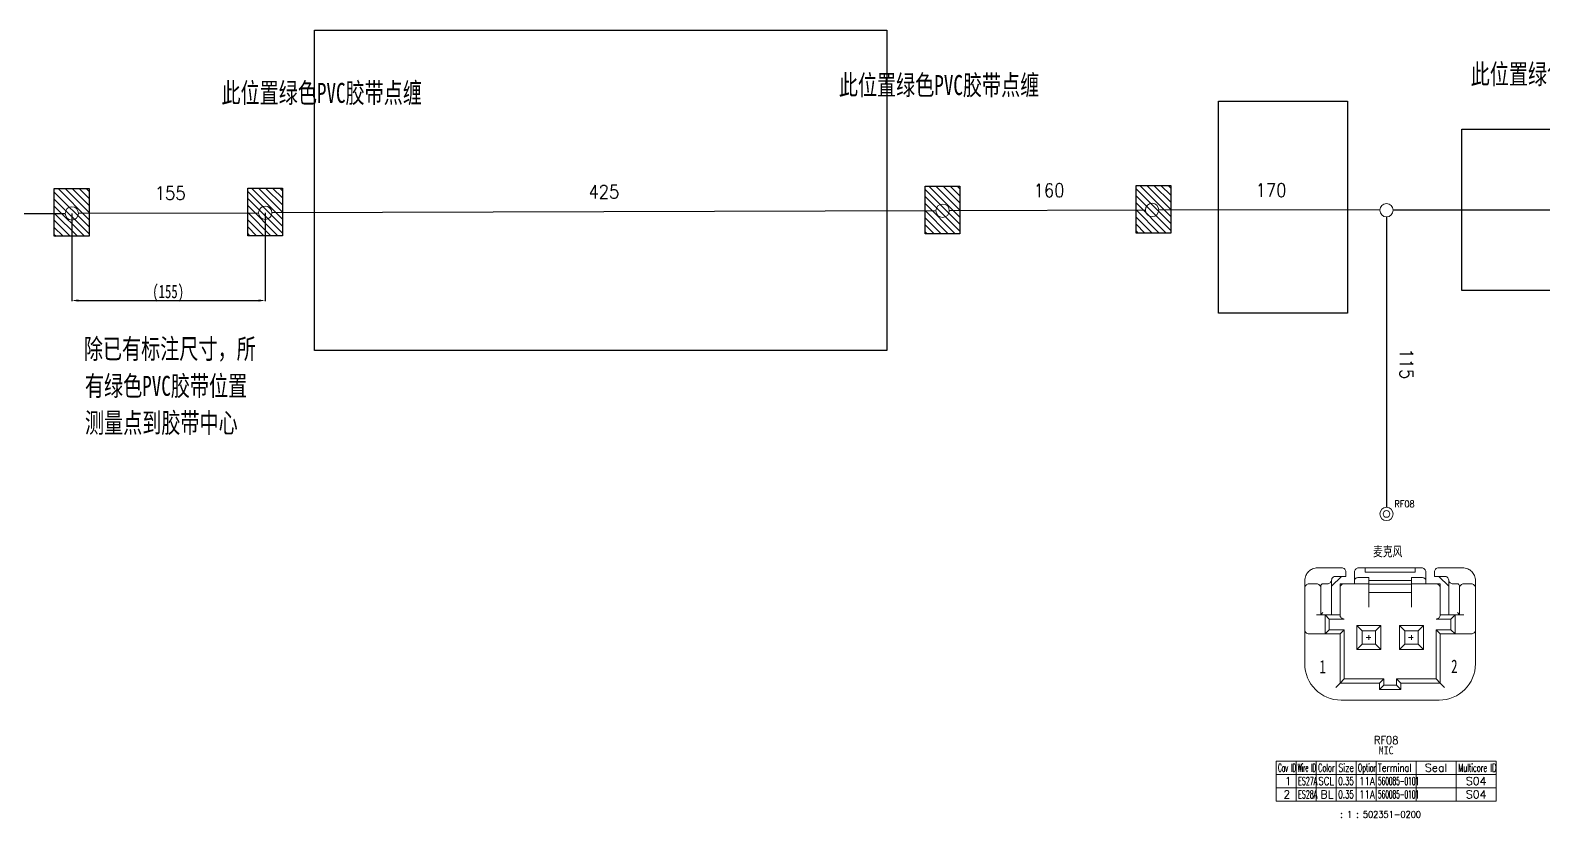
# Model space of a CAD drawing. Header units: inches. Extents: x 47316 to 59086, y 3141 to 11743.
# Drawn here: x 50581 to 51149, y 7140 to 7435 of the extents above; entities that cross this region are included whole.
import ezdxf

# ---------------------------------------------------------------- set-up
doc = ezdxf.new("R2010")
doc.units = ezdxf.units.IN
doc.header["$MEASUREMENT"] = 0
doc.styles.add('MtX_SimSun', font='')
doc.styles.get("Standard").update_dxf_attribs({"font": ''})
doc.styles.get('MtX_SimSun').set_extended_font_data('SimSun')
doc.styles.get('Standard').set_extended_font_data('SimSun')
doc.linetypes.add('_VH_OTCON', pattern='A,0.0001,[7,VeSys.shx,S=0.1,R=0,X=0,Y=0],-0.4,[7,VeSys.shx,S=0.1,R=0,X=0,Y=0],-0.4,["X",Standard,S=1,R=0,X=-0.5,Y=-0.5],-0.0001,[7,VeSys.shx,S=0.1,R=0,X=0,Y=0],-0.4', length=1.2002)

msp = doc.modelspace()

# ---------------------------------------------------------------- linework, layer by layer
at = {"color": 1, "lineweight": 30}
for p, q in [((50688.06, 7435.44), (50902.64, 7435.44)), ((50688.06, 7315.41), (50688.06, 7435.44)), ((50902.64, 7435.44), (50902.64, 7315.41)), ((51027.01, 7408.84), (51075.32, 7408.84)), ((51027.01, 7329.49), (51027.01, 7408.84)), ((51075.32, 7408.84), (51075.32, 7329.49)), ((51118.2, 7398.35), (51260.11, 7398.35)), ((51118.2, 7337.95), (51118.2, 7398.35)), ((51260.11, 7337.95), (51118.2, 7337.95)), ((51075.32, 7329.49), (51027.01, 7329.49)), ((50902.64, 7315.41), (50688.06, 7315.41))]:
    msp.add_line(p, q, dxfattribs=at)
at = {"color": 3, "lineweight": -3}
for p, q in [((50590.48, 7358.23), (50590.48, 7376.09)), ((50590.48, 7376.09), (50603.51, 7376.09)), ((50590.48, 7374.83), (50603.51, 7361.8)), ((50590.48, 7372.18), (50603.51, 7359.15)), ((50591.88, 7376.09), (50603.51, 7364.45)), ((50594.53, 7376.09), (50603.51, 7367.1)), ((50597.18, 7376.09), (50603.51, 7369.75)), ((50599.83, 7376.09), (50603.51, 7372.41)), ((50602.48, 7376.09), (50603.51, 7375.06)), ((50603.51, 7376.09), (50603.51, 7358.23)), ((50662.99, 7358.45), (50662.99, 7376.31)), ((50662.99, 7376.31), (50676.03, 7376.31)), ((50662.99, 7375.05), (50676.03, 7362.02)), ((50662.99, 7372.4), (50676.03, 7359.37)), ((50664.39, 7376.31), (50676.03, 7364.67)), ((50667.04, 7376.31), (50676.03, 7367.32)), ((50669.69, 7376.31), (50676.03, 7369.97)), ((50672.34, 7376.31), (50676.03, 7372.62)), ((50675, 7376.31), (50676.03, 7375.28)), ((50676.03, 7376.31), (50676.03, 7358.45)), ((50917.01, 7359.21), (50917.01, 7377.07)), ((50917.01, 7377.07), (50930.05, 7377.07)), ((50917.01, 7375.82), (50930.05, 7362.78)), ((50917.01, 7373.17), (50930.05, 7360.13)), ((50918.41, 7377.07), (50930.05, 7365.44)), ((50921.06, 7377.07), (50930.05, 7368.09)), ((50923.72, 7377.07), (50930.05, 7370.74)), ((50926.37, 7377.07), (50930.05, 7373.39)), ((50929.02, 7377.07), (50930.05, 7376.04)), ((50930.05, 7377.07), (50930.05, 7359.21)), ((50996.08, 7359.47), (50996.08, 7377.33)), ((50996.08, 7377.33), (51009.11, 7377.33)), ((50996.08, 7376.08), (51009.11, 7363.04)), ((50996.08, 7373.42), (51009.11, 7360.39)), ((50997.48, 7377.33), (51009.11, 7365.69)), ((51000.13, 7377.33), (51009.11, 7368.34)), ((51002.78, 7377.33), (51009.11, 7371)), ((51005.43, 7377.33), (51009.11, 7373.65)), ((51008.08, 7377.33), (51009.11, 7376.3)), ((51009.11, 7377.33), (51009.11, 7359.47)), ((50590.48, 7369.53), (50601.78, 7358.23)), ((50590.48, 7366.88), (50599.13, 7358.23)), ((50662.99, 7369.75), (50674.29, 7358.45)), ((50662.99, 7367.1), (50671.64, 7358.45)), ((50917.01, 7370.52), (50928.32, 7359.21)), ((50917.01, 7367.86), (50925.67, 7359.21)), ((50996.08, 7370.77), (51007.38, 7359.47)), ((50996.08, 7368.12), (51004.73, 7359.47)), ((50590.48, 7364.23), (50596.48, 7358.23)), ((50590.48, 7361.58), (50593.83, 7358.23)), ((50662.99, 7364.45), (50668.99, 7358.45)), ((50662.99, 7361.79), (50666.34, 7358.45)), ((50917.01, 7365.21), (50923.01, 7359.21)), ((50917.01, 7362.56), (50920.36, 7359.21)), ((50996.08, 7365.47), (51002.08, 7359.47)), ((50996.08, 7362.82), (50999.43, 7359.47)), ((50590.48, 7358.92), (50591.18, 7358.23)), ((50603.51, 7358.23), (50590.48, 7358.23)), ((50662.99, 7359.14), (50663.69, 7358.45)), ((50676.03, 7358.45), (50662.99, 7358.45)), ((50917.01, 7359.91), (50917.71, 7359.21)), ((50930.05, 7359.21), (50917.01, 7359.21)), ((50996.08, 7360.17), (50996.78, 7359.47)), ((51009.11, 7359.47), (50996.08, 7359.47))]:
    msp.add_line(p, q, dxfattribs=at)
at = {"color": 0, "linetype": '_VH_OTCON', "lineweight": -3, "ltscale": 5}
for p, q in [((50537.4, 7366.66), (50594.55, 7366.83)), ((50599.55, 7366.85), (50667.06, 7367.05)), ((50921.08, 7367.82), (50672.06, 7367.07))]:
    msp.add_line(p, q, dxfattribs=at)
at = {"lineweight": -3}
for p, q in [((50597.05, 7366.78), (50597.05, 7333.97)), ((50669.56, 7367), (50669.56, 7333.97))]:
    msp.add_line(p, q, dxfattribs=at)
at = {"linetype": '_VH_OTCON', "lineweight": -3, "ltscale": 5}
for p, q in [((50999.62, 7368.09), (50926.08, 7367.84)), ((51087.51, 7368.01), (51004.62, 7368.1)), ((51305.83, 7368.01), (51092.51, 7368.01)), ((51090.01, 7365.51), (51090.01, 7256.68))]:
    msp.add_line(p, q, dxfattribs=at)
at = {"color": 7, "lineweight": -3}
msp.add_line((50599.55, 7334.17), (50667.06, 7334.17), dxfattribs=at)
at = {"lineweight": 0}
for p, q in [((51059.47, 7230.18), (51059.39, 7229.7)), ((51059.58, 7230.64), (51059.47, 7230.18)), ((51059.75, 7231.08), (51059.58, 7230.64)), ((51059.95, 7231.5), (51059.75, 7231.08)), ((51060.19, 7231.89), (51059.95, 7231.5)), ((51060.47, 7232.26), (51060.19, 7231.89)), ((51060.77, 7232.6), (51060.47, 7232.26)), ((51061.12, 7232.91), (51060.77, 7232.6)), ((51061.49, 7233.19), (51061.12, 7232.91)), ((51061.88, 7233.43), (51061.49, 7233.19)), ((51062.3, 7233.63), (51061.88, 7233.43)), ((51062.74, 7233.79), (51062.3, 7233.63)), ((51063.2, 7233.91), (51062.74, 7233.79)), ((51063.68, 7233.98), (51063.2, 7233.91)), ((51064.17, 7234.01), (51063.68, 7233.98)), ((51064.17, 7234.01), (51073.19, 7234.01)), ((51073.11, 7230.81), (51069.37, 7227.07)), ((51069.56, 7229.97), (51069.45, 7229.7)), ((51069.72, 7230.2), (51069.56, 7229.97)), ((51069.91, 7230.41), (51069.72, 7230.2)), ((51070.14, 7230.58), (51069.91, 7230.41)), ((51070.39, 7230.7), (51070.14, 7230.58)), ((51070.67, 7230.78), (51070.39, 7230.7)), ((51070.97, 7230.81), (51070.67, 7230.78)), ((51070.97, 7230.81), (51073.11, 7230.81)), ((51073.11, 7230.81), (51074.79, 7230.81)), ((51073.51, 7233.98), (51073.19, 7234.01)), ((51073.81, 7233.88), (51073.51, 7233.98)), ((51074.08, 7233.74), (51073.81, 7233.88)), ((51074.32, 7233.54), (51074.08, 7233.74)), ((51074.51, 7233.3), (51074.32, 7233.54)), ((51074.66, 7233.03), (51074.51, 7233.3)), ((51074.75, 7232.73), (51074.66, 7233.03)), ((51074.79, 7232.41), (51074.75, 7232.73)), ((51074.79, 7232.41), (51074.79, 7230.81)), ((51078.02, 7232.73), (51077.99, 7232.41)), ((51077.99, 7232.41), (51077.99, 7229.36)), ((51078.11, 7233.03), (51078.02, 7232.73)), ((51078.26, 7233.3), (51078.11, 7233.03)), ((51078.11, 7229.74), (51078.2, 7229.87)), ((51078.2, 7229.87), (51078.32, 7229.98)), ((51078.45, 7233.54), (51078.26, 7233.3)), ((51078.32, 7229.98), (51078.45, 7230.07)), ((51078.69, 7233.74), (51078.45, 7233.54)), ((51078.45, 7230.07), (51078.71, 7230.2)), ((51078.96, 7233.88), (51078.69, 7233.74)), ((51078.71, 7230.2), (51078.97, 7230.29)), ((51079.26, 7233.98), (51078.96, 7233.88)), ((51078.97, 7230.29), (51079.28, 7230.34)), ((51079.59, 7234.01), (51079.26, 7233.98)), ((51079.28, 7230.34), (51079.59, 7230.36)), ((51081.99, 7234.01), (51079.59, 7234.01)), ((51079.59, 7230.36), (51083.37, 7230.36)), ((51081.99, 7234.01), (51081.99, 7232.41)), ((51081.99, 7234.01), (51100.75, 7234.01)), ((51100.75, 7232.41), (51081.99, 7232.41)), ((51083.37, 7229.21), (51083.37, 7230.36)), ((51103.15, 7230.36), (51099.37, 7230.36)), ((51099.37, 7229.21), (51099.37, 7230.36)), ((51100.75, 7234.01), (51100.75, 7232.41)), ((51100.75, 7234.01), (51103.15, 7234.01)), ((51103.47, 7233.98), (51103.15, 7234.01)), ((51103.46, 7230.34), (51103.15, 7230.36)), ((51103.76, 7230.29), (51103.46, 7230.34)), ((51103.77, 7233.88), (51103.47, 7233.98)), ((51104.03, 7230.2), (51103.76, 7230.29)), ((51104.05, 7233.74), (51103.77, 7233.88)), ((51104.28, 7230.07), (51104.03, 7230.2)), ((51104.28, 7233.54), (51104.05, 7233.74)), ((51104.48, 7233.3), (51104.28, 7233.54)), ((51104.42, 7229.98), (51104.28, 7230.07)), ((51104.54, 7229.87), (51104.42, 7229.98)), ((51104.63, 7233.03), (51104.48, 7233.3)), ((51104.63, 7229.74), (51104.54, 7229.87)), ((51104.72, 7232.73), (51104.63, 7233.03)), ((51104.75, 7232.41), (51104.72, 7232.73)), ((51104.75, 7232.41), (51104.75, 7229.36)), ((51107.98, 7232.73), (51107.95, 7232.41)), ((51107.95, 7232.41), (51107.95, 7230.81)), ((51109.63, 7230.81), (51107.95, 7230.81)), ((51108.08, 7233.03), (51107.98, 7232.73)), ((51108.23, 7233.3), (51108.08, 7233.03)), ((51108.42, 7233.54), (51108.23, 7233.3)), ((51108.66, 7233.74), (51108.42, 7233.54)), ((51108.93, 7233.88), (51108.66, 7233.74)), ((51109.23, 7233.98), (51108.93, 7233.88)), ((51109.55, 7234.01), (51109.23, 7233.98)), ((51118.57, 7234.01), (51109.55, 7234.01)), ((51109.63, 7230.81), (51113.37, 7227.07)), ((51111.77, 7230.81), (51109.63, 7230.81)), ((51112.06, 7230.78), (51111.77, 7230.81)), ((51112.34, 7230.7), (51112.06, 7230.78)), ((51112.6, 7230.58), (51112.34, 7230.7)), ((51112.83, 7230.41), (51112.6, 7230.58)), ((51113.02, 7230.2), (51112.83, 7230.41)), ((51113.18, 7229.97), (51113.02, 7230.2)), ((51113.29, 7229.7), (51113.18, 7229.97)), ((51119.06, 7233.98), (51118.57, 7234.01)), ((51119.54, 7233.91), (51119.06, 7233.98)), ((51120, 7233.79), (51119.54, 7233.91)), ((51120.44, 7233.63), (51120, 7233.79)), ((51120.86, 7233.43), (51120.44, 7233.63)), ((51121.25, 7233.19), (51120.86, 7233.43)), ((51121.62, 7232.91), (51121.25, 7233.19)), ((51121.96, 7232.6), (51121.62, 7232.91)), ((51122.27, 7232.26), (51121.96, 7232.6)), ((51122.55, 7231.89), (51122.27, 7232.26)), ((51122.79, 7231.5), (51122.55, 7231.89)), ((51122.99, 7231.08), (51122.79, 7231.5)), ((51123.15, 7230.64), (51122.99, 7231.08)), ((51123.27, 7230.18), (51123.15, 7230.64)), ((51123.34, 7229.7), (51123.27, 7230.18)), ((51059.39, 7229.7), (51059.37, 7229.21)), ((51059.37, 7226.41), (51059.37, 7229.21)), ((51059.4, 7226.73), (51059.37, 7226.41)), ((51059.37, 7224.01), (51059.37, 7226.41)), ((51059.49, 7227.03), (51059.4, 7226.73)), ((51059.64, 7227.3), (51059.49, 7227.03)), ((51059.84, 7227.54), (51059.64, 7227.3)), ((51060.07, 7227.74), (51059.84, 7227.54)), ((51060.35, 7227.88), (51060.07, 7227.74)), ((51060.65, 7227.98), (51060.35, 7227.88)), ((51060.97, 7228.01), (51060.65, 7227.98)), ((51060.97, 7228.01), (51063.77, 7228.01)), ((51064.09, 7227.98), (51063.77, 7228.01)), ((51064.39, 7227.88), (51064.09, 7227.98)), ((51064.66, 7227.74), (51064.39, 7227.88)), ((51064.9, 7227.54), (51064.66, 7227.74)), ((51065.1, 7227.3), (51064.9, 7227.54)), ((51065.24, 7227.03), (51065.1, 7227.3)), ((51065.34, 7226.73), (51065.24, 7227.03)), ((51065.37, 7226.41), (51065.34, 7226.73)), ((51065.43, 7227.52), (51065.37, 7227.21)), ((51065.37, 7226.41), (51065.37, 7227.21)), ((51065.37, 7224.01), (51065.37, 7226.41)), ((51065.6, 7227.78), (51065.43, 7227.52)), ((51065.86, 7227.95), (51065.6, 7227.78)), ((51066.17, 7228.01), (51065.86, 7227.95)), ((51066.17, 7228.01), (51067.79, 7228.01)), ((51067.79, 7228.01), (51068.09, 7228.04)), ((51068.09, 7228.04), (51068.37, 7228.12)), ((51068.37, 7228.12), (51068.62, 7228.24)), ((51068.62, 7228.24), (51068.85, 7228.41)), ((51068.85, 7228.41), (51069.05, 7228.61)), ((51069.05, 7228.61), (51069.2, 7228.85)), ((51069.2, 7228.85), (51069.32, 7229.12)), ((51069.32, 7229.12), (51069.38, 7229.41)), ((51069.38, 7229.41), (51069.37, 7229.21)), ((51069.37, 7227.21), (51069.37, 7229.21)), ((51069.37, 7227.07), (51069.37, 7227.21)), ((51069.37, 7217.21), (51069.37, 7227.07)), ((51069.45, 7229.7), (51069.38, 7229.41)), ((51072.57, 7226.41), (51072.57, 7228.01)), ((51072.57, 7228.01), (51074.17, 7228.01)), ((51072.59, 7226.62), (51072.57, 7226.41)), ((51072.57, 7226.01), (51072.57, 7226.41)), ((51072.57, 7219.3), (51072.57, 7226.01)), ((51072.63, 7226.82), (51072.59, 7226.62)), ((51072.69, 7227.02), (51072.63, 7226.82)), ((51072.78, 7227.21), (51072.69, 7227.02)), ((51072.9, 7227.38), (51072.78, 7227.21)), ((51073.04, 7227.54), (51072.9, 7227.38)), ((51073.28, 7227.74), (51073.04, 7227.54)), ((51073.56, 7227.89), (51073.28, 7227.74)), ((51073.75, 7227.95), (51073.56, 7227.89)), ((51073.96, 7227.98), (51073.75, 7227.95)), ((51074.17, 7228.01), (51073.96, 7227.98)), ((51074.17, 7228.01), (51077.99, 7228.01)), ((51077.99, 7229.36), (51078.02, 7229.49)), ((51077.99, 7229.36), (51077.99, 7228.01)), ((51083.37, 7228.01), (51077.99, 7228.01)), ((51078.02, 7229.49), (51078.05, 7229.62)), ((51078.05, 7229.62), (51078.11, 7229.74)), ((51083.37, 7229.21), (51099.37, 7229.21)), ((51083.37, 7228.01), (51083.37, 7229.21)), ((51083.37, 7228.01), (51083.37, 7227.94)), ((51083.37, 7227.94), (51099.37, 7227.94)), ((51099.37, 7227.9), (51083.37, 7227.9)), ((51083.37, 7224.73), (51083.37, 7227.9)), ((51083.37, 7219.3), (51083.37, 7224.73)), ((51083.37, 7224.73), (51099.37, 7224.73)), ((51099.37, 7228.01), (51099.37, 7229.21)), ((51104.75, 7228.01), (51099.37, 7228.01)), ((51099.37, 7228.01), (51099.37, 7227.94)), ((51099.37, 7224.73), (51099.37, 7227.9)), ((51099.37, 7219.3), (51099.37, 7224.73)), ((51104.71, 7229.56), (51104.63, 7229.74)), ((51104.75, 7229.36), (51104.71, 7229.56)), ((51104.75, 7229.36), (51104.75, 7228.01)), ((51108.57, 7228.01), (51104.75, 7228.01)), ((51108.57, 7228.01), (51108.88, 7227.97)), ((51110.17, 7228.01), (51108.57, 7228.01)), ((51108.88, 7227.97), (51109.18, 7227.89)), ((51109.18, 7227.89), (51109.37, 7227.8)), ((51109.37, 7227.8), (51109.54, 7227.68)), ((51109.54, 7227.68), (51109.7, 7227.54)), ((51109.7, 7227.54), (51109.84, 7227.38)), ((51109.84, 7227.38), (51109.96, 7227.21)), ((51109.96, 7227.21), (51110.05, 7227.02)), ((51110.05, 7227.02), (51110.11, 7226.82)), ((51110.11, 7226.82), (51110.14, 7226.62)), ((51110.14, 7226.62), (51110.17, 7226.41)), ((51110.17, 7226.41), (51110.17, 7228.01)), ((51110.17, 7226.01), (51110.17, 7226.41)), ((51110.17, 7219.3), (51110.17, 7226.01)), ((51113.36, 7229.41), (51113.29, 7229.7)), ((51113.37, 7229.21), (51113.36, 7229.41)), ((51113.36, 7229.41), (51113.42, 7229.12)), ((51113.37, 7227.21), (51113.37, 7229.21)), ((51113.37, 7227.07), (51113.37, 7227.21)), ((51113.37, 7217.21), (51113.37, 7227.07)), ((51113.42, 7229.12), (51113.53, 7228.85)), ((51113.53, 7228.85), (51113.69, 7228.61)), ((51113.69, 7228.61), (51113.89, 7228.41)), ((51113.89, 7228.41), (51114.11, 7228.24)), ((51114.11, 7228.24), (51114.37, 7228.12)), ((51114.37, 7228.12), (51114.65, 7228.04)), ((51114.65, 7228.04), (51114.94, 7228.01)), ((51116.57, 7228.01), (51114.94, 7228.01)), ((51116.88, 7227.95), (51116.57, 7228.01)), ((51117.13, 7227.78), (51116.88, 7227.95)), ((51117.31, 7227.52), (51117.13, 7227.78)), ((51117.37, 7227.21), (51117.31, 7227.52)), ((51117.37, 7226.41), (51117.37, 7227.21)), ((51117.4, 7226.73), (51117.37, 7226.41)), ((51117.37, 7224.01), (51117.37, 7226.41)), ((51117.49, 7227.03), (51117.4, 7226.73)), ((51117.64, 7227.3), (51117.49, 7227.03)), ((51117.84, 7227.54), (51117.64, 7227.3)), ((51118.07, 7227.74), (51117.84, 7227.54)), ((51118.35, 7227.88), (51118.07, 7227.74)), ((51118.65, 7227.98), (51118.35, 7227.88)), ((51118.97, 7228.01), (51118.65, 7227.98)), ((51121.77, 7228.01), (51118.97, 7228.01)), ((51122.09, 7227.98), (51121.77, 7228.01)), ((51122.39, 7227.88), (51122.09, 7227.98)), ((51122.66, 7227.74), (51122.39, 7227.88)), ((51122.9, 7227.54), (51122.66, 7227.74)), ((51123.1, 7227.3), (51122.9, 7227.54)), ((51123.24, 7227.03), (51123.1, 7227.3)), ((51123.34, 7226.73), (51123.24, 7227.03)), ((51123.37, 7229.21), (51123.34, 7229.7)), ((51123.37, 7226.41), (51123.34, 7226.73)), ((51123.37, 7226.41), (51123.37, 7229.21)), ((51123.37, 7224.01), (51123.37, 7226.41)), ((51059.37, 7224.01), (51059.37, 7213.21)), ((51065.37, 7224.01), (51065.37, 7216.41)), ((51072.57, 7216.41), (51072.57, 7219.3)), ((51110.17, 7216.41), (51110.17, 7219.3)), ((51117.37, 7224.01), (51117.37, 7216.41)), ((51123.37, 7224.01), (51123.37, 7213.21)), ((51059.37, 7213.21), (51059.37, 7210.81)), ((51065.37, 7216.41), (51063.77, 7216.41)), ((51066.17, 7217.21), (51065.37, 7216.41)), ((51066.97, 7216.41), (51065.37, 7216.41)), ((51066.97, 7216.41), (51066.97, 7209.21)), ((51066.97, 7216.41), (51068.57, 7214.81)), ((51067.77, 7216.41), (51066.97, 7216.41)), ((51069.37, 7216.41), (51067.77, 7216.41)), ((51068.57, 7210.81), (51068.57, 7214.81)), ((51074.17, 7214.81), (51068.57, 7214.81)), ((51069.37, 7216.41), (51069.37, 7217.21)), ((51072.57, 7216.41), (51069.37, 7216.41)), ((51072.57, 7216.41), (51072.6, 7216.09)), ((51072.6, 7216.09), (51072.69, 7215.79)), ((51072.69, 7215.79), (51072.84, 7215.51)), ((51072.84, 7215.51), (51073.04, 7215.28)), ((51073.04, 7215.28), (51073.27, 7215.08)), ((51073.27, 7215.08), (51073.55, 7214.94)), ((51073.55, 7214.94), (51073.85, 7214.84)), ((51073.85, 7214.84), (51074.17, 7214.81)), ((51108.57, 7214.81), (51108.89, 7214.84)), ((51108.57, 7214.81), (51114.17, 7214.81)), ((51108.89, 7214.84), (51109.19, 7214.94)), ((51109.19, 7214.94), (51109.46, 7215.08)), ((51109.46, 7215.08), (51109.7, 7215.28)), ((51109.7, 7215.28), (51109.9, 7215.51)), ((51109.9, 7215.51), (51110.04, 7215.79)), ((51110.04, 7215.79), (51110.14, 7216.09)), ((51110.14, 7216.09), (51110.17, 7216.41)), ((51110.17, 7216.41), (51113.37, 7216.41)), ((51113.37, 7216.41), (51113.37, 7217.21)), ((51113.37, 7216.41), (51114.97, 7216.41)), ((51115.77, 7216.41), (51114.17, 7214.81)), ((51114.17, 7210.81), (51114.17, 7214.81)), ((51114.97, 7216.41), (51115.77, 7216.41)), ((51115.77, 7216.41), (51115.77, 7209.21)), ((51115.77, 7216.41), (51117.37, 7216.41)), ((51116.57, 7217.21), (51117.37, 7216.41)), ((51117.37, 7216.41), (51118.97, 7216.41)), ((51123.37, 7213.21), (51123.37, 7210.81)), ((51059.37, 7210.81), (51059.4, 7210.49)), ((51059.37, 7198.01), (51059.37, 7210.81)), ((51059.4, 7210.49), (51059.49, 7210.19)), ((51059.49, 7210.19), (51059.64, 7209.91)), ((51059.64, 7209.91), (51059.84, 7209.68)), ((51059.84, 7209.68), (51060.07, 7209.48)), ((51060.07, 7209.48), (51060.35, 7209.34)), ((51060.35, 7209.34), (51060.65, 7209.24)), ((51060.65, 7209.24), (51060.97, 7209.21)), ((51060.97, 7209.21), (51066.97, 7209.21)), ((51068.57, 7210.81), (51066.97, 7209.21)), ((51072.57, 7209.21), (51066.97, 7209.21)), ((51068.57, 7210.81), (51074.17, 7210.81)), ((51074.17, 7210.81), (51072.57, 7209.21)), ((51072.57, 7190.81), (51072.57, 7209.21)), ((51074.17, 7192.41), (51074.17, 7210.81)), ((51078.89, 7212.41), (51078.89, 7203.45)), ((51080.89, 7210.41), (51078.89, 7212.41)), ((51078.89, 7212.41), (51087.85, 7212.41)), ((51080.89, 7205.45), (51080.89, 7210.41)), ((51085.85, 7210.41), (51080.89, 7210.41)), ((51084.14, 7207.93), (51082.37, 7207.93)), ((51083.37, 7208.78), (51083.37, 7207.08)), ((51085.85, 7210.41), (51087.85, 7212.41)), ((51085.85, 7210.41), (51085.85, 7205.45)), ((51087.85, 7212.41), (51087.85, 7203.45)), ((51103.85, 7212.41), (51094.89, 7212.41)), ((51096.89, 7210.41), (51094.89, 7212.41)), ((51094.89, 7212.41), (51094.89, 7203.45)), ((51096.89, 7210.41), (51096.89, 7205.45)), ((51096.89, 7210.41), (51101.85, 7210.41)), ((51100, 7207.93), (51098.24, 7207.93)), ((51099.37, 7208.78), (51099.37, 7207.08)), ((51101.85, 7210.41), (51103.85, 7212.41)), ((51101.85, 7205.45), (51101.85, 7210.41)), ((51103.85, 7212.41), (51103.85, 7203.45)), ((51114.17, 7210.81), (51108.57, 7210.81)), ((51108.57, 7210.81), (51110.17, 7209.21)), ((51108.57, 7192.41), (51108.57, 7210.81)), ((51110.17, 7209.21), (51115.77, 7209.21)), ((51110.17, 7190.81), (51110.17, 7209.21)), ((51114.17, 7210.81), (51115.77, 7209.21)), ((51121.77, 7209.21), (51115.77, 7209.21)), ((51121.77, 7209.21), (51122.09, 7209.24)), ((51122.09, 7209.24), (51122.39, 7209.34)), ((51122.39, 7209.34), (51122.66, 7209.48)), ((51122.66, 7209.48), (51122.9, 7209.68)), ((51122.9, 7209.68), (51123.1, 7209.91)), ((51123.1, 7209.91), (51123.24, 7210.19)), ((51123.24, 7210.19), (51123.34, 7210.49)), ((51123.34, 7210.49), (51123.37, 7210.81)), ((51123.37, 7198.01), (51123.37, 7210.81)), ((51078.89, 7203.45), (51080.89, 7205.45)), ((51078.89, 7203.45), (51087.85, 7203.45)), ((51080.89, 7205.45), (51085.85, 7205.45)), ((51087.85, 7203.45), (51085.85, 7205.45)), ((51094.89, 7203.45), (51096.89, 7205.45)), ((51103.85, 7203.45), (51094.89, 7203.45)), ((51101.85, 7205.45), (51096.89, 7205.45)), ((51103.85, 7203.45), (51101.85, 7205.45)), ((51059.37, 7198.01), (51059.44, 7196.62)), ((51059.44, 7196.62), (51059.65, 7195.27)), ((51123.09, 7195.27), (51123.3, 7196.62)), ((51123.3, 7196.62), (51123.37, 7198.01)), ((51059.65, 7195.27), (51059.98, 7193.97)), ((51059.98, 7193.97), (51060.44, 7192.72)), ((51060.44, 7192.72), (51061.01, 7191.53)), ((51061.01, 7191.53), (51061.69, 7190.41)), ((51061.69, 7190.41), (51062.47, 7189.36)), ((51070.97, 7189.21), (51072.57, 7190.81)), ((51074.17, 7192.41), (51072.57, 7190.81)), ((51072.57, 7190.81), (51087.37, 7190.81)), ((51074.17, 7192.41), (51088.97, 7192.41)), ((51088.97, 7192.41), (51087.37, 7190.81)), ((51087.37, 7188.41), (51087.37, 7190.81)), ((51088.97, 7192.41), (51088.97, 7190.01)), ((51108.57, 7192.41), (51093.77, 7192.41)), ((51093.77, 7192.41), (51095.37, 7190.81)), ((51093.77, 7192.41), (51093.77, 7190.01)), ((51095.37, 7188.41), (51095.37, 7190.81)), ((51110.17, 7190.81), (51095.37, 7190.81)), ((51108.57, 7192.41), (51110.17, 7190.81)), ((51111.77, 7189.21), (51110.17, 7190.81)), ((51120.26, 7189.36), (51121.05, 7190.41)), ((51121.05, 7190.41), (51121.73, 7191.53)), ((51121.73, 7191.53), (51122.3, 7192.72)), ((51122.3, 7192.72), (51122.76, 7193.97)), ((51122.76, 7193.97), (51123.09, 7195.27)), ((51062.47, 7189.36), (51063.35, 7188.39)), ((51063.35, 7188.39), (51064.32, 7187.52)), ((51064.32, 7187.52), (51065.37, 7186.73)), ((51065.37, 7186.73), (51066.49, 7186.05)), ((51066.49, 7186.05), (51067.68, 7185.48)), ((51067.68, 7185.48), (51068.92, 7185.02)), ((51068.92, 7185.02), (51070.23, 7184.69)), ((51070.23, 7184.69), (51071.58, 7184.48)), ((51071.58, 7184.48), (51072.97, 7184.41)), ((51088.97, 7190.01), (51087.37, 7188.41)), ((51095.37, 7188.41), (51087.37, 7188.41)), ((51088.97, 7190.01), (51093.77, 7190.01)), ((51093.77, 7190.01), (51095.37, 7188.41)), ((51109.77, 7184.41), (51111.16, 7184.48)), ((51111.16, 7184.48), (51112.51, 7184.69)), ((51112.51, 7184.69), (51113.81, 7185.02)), ((51113.81, 7185.02), (51115.06, 7185.48)), ((51115.06, 7185.48), (51116.25, 7186.05)), ((51116.25, 7186.05), (51117.37, 7186.73)), ((51117.37, 7186.73), (51118.42, 7187.52)), ((51118.42, 7187.52), (51119.39, 7188.39)), ((51119.39, 7188.39), (51120.26, 7189.36)), ((51072.97, 7184.41), (51109.77, 7184.41))]:
    msp.add_line(p, q, dxfattribs=at)
at = {"linetype": 'Continuous', "lineweight": 15}
for p, q in [((51048.63, 7161.61), (51131.13, 7161.61)), ((51048.63, 7156.61), (51048.63, 7161.61)), ((51048.63, 7156.61), (51131.13, 7156.61))]:
    msp.add_line(p, q, dxfattribs=at)
at = {"color": 7, "linetype": 'Continuous', "lineweight": 15}
for p, q in [((51056.13, 7156.61), (51056.13, 7161.61)), ((51063.63, 7156.61), (51063.63, 7161.61)), ((51071.13, 7156.61), (51071.13, 7161.61)), ((51078.63, 7156.61), (51078.63, 7161.61)), ((51086.13, 7156.61), (51086.13, 7161.61)), ((51101.13, 7156.61), (51101.13, 7161.61)), ((51116.13, 7156.61), (51116.13, 7161.61)), ((51131.13, 7156.61), (51131.13, 7161.61))]:
    msp.add_line(p, q, dxfattribs=at)
at = {"color": 102, "linetype": 'Continuous', "lineweight": 15}
for p, q in [((51056.13, 7151.61), (51056.13, 7156.61)), ((51063.63, 7151.61), (51063.63, 7156.61)), ((51071.13, 7151.61), (51071.13, 7156.61)), ((51078.63, 7151.61), (51078.63, 7156.61)), ((51086.13, 7151.61), (51086.13, 7156.61)), ((51101.13, 7151.61), (51101.13, 7156.61)), ((51116.13, 7151.61), (51116.13, 7156.61)), ((51056.13, 7146.61), (51056.13, 7151.61)), ((51063.63, 7146.61), (51063.63, 7151.61)), ((51071.13, 7146.61), (51071.13, 7151.61)), ((51078.63, 7146.61), (51078.63, 7151.61)), ((51086.13, 7146.61), (51086.13, 7151.61)), ((51101.13, 7146.61), (51101.13, 7151.61)), ((51116.13, 7146.61), (51116.13, 7151.61))]:
    msp.add_line(p, q, dxfattribs=at)
at = {"linetype": 'Continuous', "lineweight": 15}
for points in [[(51048.63, 7151.61), (51048.63, 7156.61), (51131.13, 7156.61), (51131.13, 7151.61)], [(51048.63, 7146.61), (51048.63, 7151.61), (51131.13, 7151.61), (51131.13, 7146.61)]]:
    msp.add_lwpolyline(points, close=True, dxfattribs=at)
at = {"color": 40, "linetype": 'Continuous', "lineweight": 15}
for centre in [(50597.05, 7366.84), (50669.56, 7367.06), (50923.58, 7367.83), (51002.12, 7368.1)]:
    msp.add_circle(centre, 2.5, dxfattribs=at)
at = {"linetype": 'Continuous', "lineweight": 15}
for centre, radius in [((51090.01, 7368.01), 2.5), ((51090.01, 7254.18), 2.5), ((51090.01, 7254.18), 1.25)]:
    msp.add_circle(centre, radius, dxfattribs=at)
at = {"color": 7, "lineweight": -3}
for points in [[(50599.55, 7334.58), (50599.55, 7333.75), (50597.05, 7334.17)], [(50667.06, 7334.58), (50667.06, 7333.75), (50669.56, 7334.17)]]:
    msp.add_solid(points, dxfattribs=at)

# ---------------------------------------------------------------- texts
at = {"lineweight": -3, "style": 'MtX_SimSun', "width": 0.7}
for s, height, p in [('此位置绿色PVC胶带点缠', 7.5, (51121.57, 7415.27)), ('此位置绿色PVC胶带点缠', 7.5, (50884.65, 7411.17)), ('此位置绿色PVC胶带点缠', 7.5, (50653.16, 7408.24)), ('除已有标注尺寸，所', 7.5, (50601.56, 7312.34)), ('有绿色PVC胶带位置', 7.5, (50601.97, 7298.45)), ('测量点到胶带中心', 7.5, (50601.97, 7284.61)), ('1', 5, (51064.9, 7194.44)), ('2', 5, (51114.26, 7194.62))]:
    msp.add_text(s, height=height, dxfattribs=at).set_placement(p)
at = {"color": 7, "lineweight": -3, "style": 'MtX_SimSun', "width": 0.7}
msp.add_text('(155)', height=5, dxfattribs=at).set_placement((50627.23, 7335.07))
at = {"lineweight": -2, "style": 'MtX_SimSun', "width": 0.7}
msp.add_text('麦克风', height=3.75, dxfattribs=at).set_placement((51084.95, 7238.31))
at = {"color": 7, "linetype": '_VH_OTCON', "lineweight": 18, "ltscale": 5, "char_height": 5, "width": 12.8571, "attachment_point": 1}
for s, insert, rotation in [('\\Fromans.shx;\\W0.9000000000;\\T1.0000000000;\\o\\l425', (50790.76, 7377.43), 0.1729), ('\\Fromans.shx;\\W0.9000000000;\\T1.0000000000;\\o\\l160', (50957.68, 7377.94), 0.1991), ('\\Fromans.shx;\\W0.9000000000;\\T1.0000000000;\\o\\l170', (51040.93, 7378.06), 359.9414), ('\\Fromans.shx;\\W0.9000000000;\\T1.0000000000;\\o\\l155', (50628.13, 7376.93), 0.1729), ('\\Fromans.shx;\\W0.9000000000;\\T1.0000000000;\\o\\l115', (51100.01, 7316.24), 270)]:
    msp.add_mtext(s, dxfattribs=dict(at, insert=insert, rotation=rotation))
at = {"color": 21, "linetype": 'Continuous', "lineweight": 15, "attachment_point": 1}
for s, insert, char_height, width in [('\\Fromans.shx;\\W0.9000000000;\\T1.0000000000;\\o\\lRF08', (51092.94, 7259.18), 2.5, 8.4643), ('\\Fromans.shx;\\W0.4690721649;\\T1.0000000000;\\o\\lES27A', (51056.9, 7155.61), 3, 6.5), ('\\Fromans.shx;\\W0.4690721649;\\T1.0000000000;\\o\\lES28A', (51056.9, 7150.61), 3, 6.5), ('\\Fromans.shx;\\W0.6500000000;\\T1.0000000000;\\o\\l0.35', (51071.91, 7155.61), 3, 6.5), ('\\Fromans.shx;\\W0.6500000000;\\T1.0000000000;\\o\\l0.35', (51071.91, 7150.61), 3, 6.5), ('\\Fromans.shx;\\W0.4336283186;\\T1.0000000000;\\o\\l560085-0101', (51086.82, 7155.61), 3, 14), ('\\Fromans.shx;\\W0.4336283186;\\T1.0000000000;\\o\\l560085-0101', (51086.82, 7150.61), 3, 14), ('\\Fromans.shx;\\W1.0000000000;\\T1.0000000000;\\o\\lS04', (51119.77, 7155.61), 3, 8.5714), ('\\Fromans.shx;\\W1.0000000000;\\T1.0000000000;\\o\\lS04', (51119.77, 7150.61), 3, 8.5714)]:
    msp.add_mtext(s, dxfattribs=dict(at, insert=insert, char_height=char_height, width=width))
at = {"color": 6, "linetype": 'Continuous', "lineweight": 20, "char_height": 3, "attachment_point": 1}
for s, insert, width in [('\\Fromans.shx;\\W0.9000000000;\\T1.0000000000;\\o\\lRF08', (51085.32, 7170.93), 10.1571), ('\\f黑体|b0|i0|c1|p0;\\W0.9000000000;\\T1.0000000000;\\o\\lMIC', (51087.11, 7167.11), 5.8247)]:
    msp.add_mtext(s, dxfattribs=dict(at, insert=insert, width=width))
at = {"color": 7, "linetype": 'Continuous', "lineweight": 15, "char_height": 3, "attachment_point": 1}
for s, insert, width in [('\\Fromans.shx;\\W0.4292452830;\\T1.0000000000;\\o\\lCav ID', (51049.32, 7160.61), 6.5), ('\\Fromans.shx;\\W0.4026548673;\\T1.0000000000;\\o\\lWire ID', (51056.75, 7160.61), 6.5), ('\\Fromans.shx;\\W0.5687500000;\\T1.0000000000;\\o\\lColor', (51064.37, 7160.61), 6.5), ('\\Fromans.shx;\\W0.7222222222;\\T1.0000000000;\\o\\lSize', (51071.94, 7160.61), 6.5), ('\\Fromans.shx;\\W0.4595959596;\\T1.0000000000;\\o\\lOption', (51079.33, 7160.61), 6.5), ('\\Fromans.shx;\\W0.7480916031;\\T1.0000000000;\\o\\lTerminal', (51086.74, 7160.61), 14), ('\\Fromans.shx;\\W1.0000000000;\\T1.0000000000;\\o\\lSeal', (51104.42, 7160.61), 9.2857), ('\\Fromans.shx;\\W0.5185185185;\\T1.0000000000;\\o\\lMulticore ID', (51116.93, 7160.61), 14), ('\\Fromans.shx;\\W1.0000000000;\\T1.0000000000;\\o\\l2', (51051.38, 7150.61), 2.8571), ('\\Fromans.shx;\\W1.0000000000;\\T1.0000000000;\\o\\l1', (51051.81, 7155.61), 2.8571)]:
    msp.add_mtext(s, dxfattribs=dict(at, insert=insert, width=width))
at = {"color": 140, "linetype": 'Continuous', "lineweight": 15, "char_height": 3, "attachment_point": 1}
for s, insert, width in [('\\Fromans.shx;\\W0.7844827586;\\T1.0000000000;\\o\\lSCL', (51064.47, 7155.61), 6.5), ('\\Fromans.shx;\\W1.0000000000;\\T1.0000000000;\\o\\lBL', (51065.24, 7150.61), 5.4286), ('\\Fromans.shx;\\W0.7844827586;\\T1.0000000000;\\o\\l11A', (51079.8, 7155.61), 6.5), ('\\Fromans.shx;\\W0.7844827586;\\T1.0000000000;\\o\\l11A', (51079.8, 7150.61), 6.5)]:
    msp.add_mtext(s, dxfattribs=dict(at, insert=insert, width=width))
at = {"color": 42, "linetype": 'Continuous', "lineweight": 15, "insert": (51071.13, 7142.86), "char_height": 2.5, "width": 37.5, "attachment_point": 1}
msp.add_mtext('\\Fromans.shx;\\W0.9000000000;\\T1.0000000000;\\o\\l : 1 : 502351-0200', dxfattribs=at)

doc.saveas('drawing.dxf')
